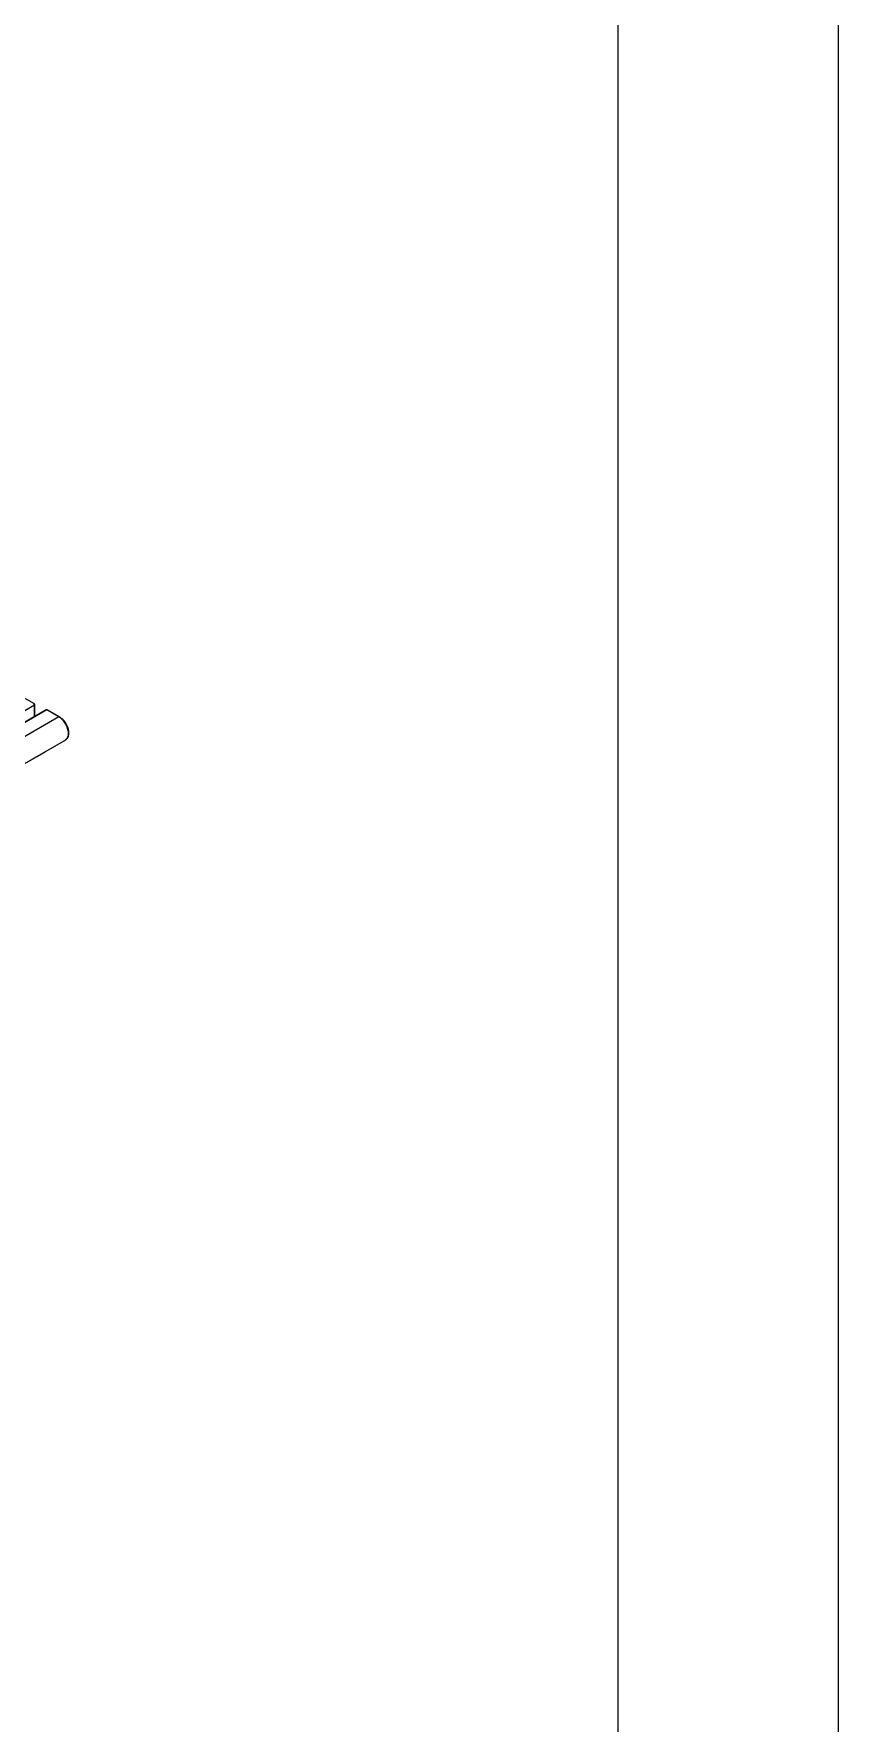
# Model space of a CAD drawing. Header units: millimetres. Extents: x 2717 to 8657, y -3129 to 1071.
# Drawn here: x 8292 to 8657, y -1441 to -673 of the extents above; entities that cross this region are included whole.
import ezdxf

# ---------------------------------------------------------------- set-up
doc = ezdxf.new("R2010")
doc.units = ezdxf.units.MM
doc.layers.add('tabelka', color=155, linetype='Continuous')

# ---------------------------------------------------------------- blocks, each defined once
blk = doc.blocks.new('izometria')
at = {"color": 7, "linetype": 'Continuous', "lineweight": 15}
for p, q in [((6368.9, 3815.7), (6352.6, 3825.1)), ((6369.1, 3814.4), (6034.6, 3621.3)), ((6379.9, 3810.2), (6045.4, 3617.1)), ((6380.4, 3810.1), (6045.9, 3617)), ((6369.1, 3803.9), (6369.1, 3814.4)), ((6369.4, 3804.1), (6369.4, 3814.8)), ((6391.7, 3803.6), (6380.4, 3810.1)), ((6392.2, 3803.6), (6380.9, 3810.2)), ((6391.7, 3803.6), (6057.3, 3610.5)), ((6063.5, 3589.5), (6398, 3782.5)), ((6378.3, 3770.7), (6357.1, 3758.5)), ((6378.3, 3771.2), (6378.3, 3770.7))]:
    blk.add_line(p, q, dxfattribs=at)
at = {"color": 7, "linetype": 'Continuous', "lineweight": 15, "flags": 128}
blk.add_lwpolyline([(6398, 3782.5), (6398.5, 3782.9), (6399.4, 3783.8), (6400, 3785.1), (6400.4, 3786.6), (6400.6, 3788.3), (6400.4, 3790.1), (6400, 3792.1), (6399.4, 3794.1), (6398.5, 3796), (6397.4, 3797.9), (6396.1, 3799.7), (6394.7, 3801.2), (6393.3, 3802.5), (6391.7, 3803.6)], dxfattribs=at)
at = {"color": 7, "linetype": 'Continuous', "lineweight": 15}
for centre, radius, start, end in [((6368.7, 3815.2), 0.503, 65.6929, 125.6176), ((6367.6, 3814.3), 1.54, 2.6055, 57.3945), ((6368.4, 3814.8), 1, 360, 60.0027), ((6368.9, 3814.9), 0.503, 294.3747, 354.3052), ((6380.4, 3809.3), 1, 60.0027, 119.9973), ((6380.1, 3809.7), 0.503, 54.3824, 114.3071), ((6380.7, 3809.7), 0.503, 65.6929, 125.6176), ((6392, 3803.2), 0.504, 65.9724, 125.5932)]:
    blk.add_arc(centre, radius, start, end, dxfattribs=at)
blk.add_open_spline([(6397.8, 3782.5), (6398.1, 3782.6), (6398.7, 3783), (6399.5, 3783.8), (6400.2, 3785), (6400.6, 3786.3), (6400.9, 3787.8), (6400.9, 3789.5), (6400.6, 3791.2), (6400.2, 3793.1), (6399.5, 3794.9), (6398.7, 3796.7), (6397.6, 3798.4), (6396.5, 3800), (6395.2, 3801.4), (6393.8, 3802.6), (6392.8, 3803.3), (6392.3, 3803.6), (6392.2, 3803.6)], degree=3, knots=[0, 0, 0, 0, 0.049127, 0.112901, 0.17709, 0.242798, 0.310129, 0.378469, 0.447135, 0.515715, 0.584152, 0.652483, 0.720781, 0.789125, 0.85758, 0.926238, 0.991509, 1, 1, 1, 1], dxfattribs=at)

msp = doc.modelspace()

# ---------------------------------------------------------------- linework, layer by layer
at = {"layer": 'tabelka', "lineweight": 5}
for points in [[(2717.31, 1070.68), (8657.31, 1070.68), (8657.31, -3129.32), (2717.31, -3129.32)], [(2817.31, 970.68), (8557.31, 970.68), (8557.31, -3029.32), (2817.31, -3029.32)]]:
    msp.add_lwpolyline(points, close=True, dxfattribs=at)

# ---------------------------------------------------------------- block references
at = {"xscale": 0.4899999999999999, "yscale": 0.4899999999999999, "zscale": 0.4899999999999999}
msp.add_blockref('izometria', (5171.51, -2847.14), dxfattribs=at)

doc.saveas('drawing.dxf')
